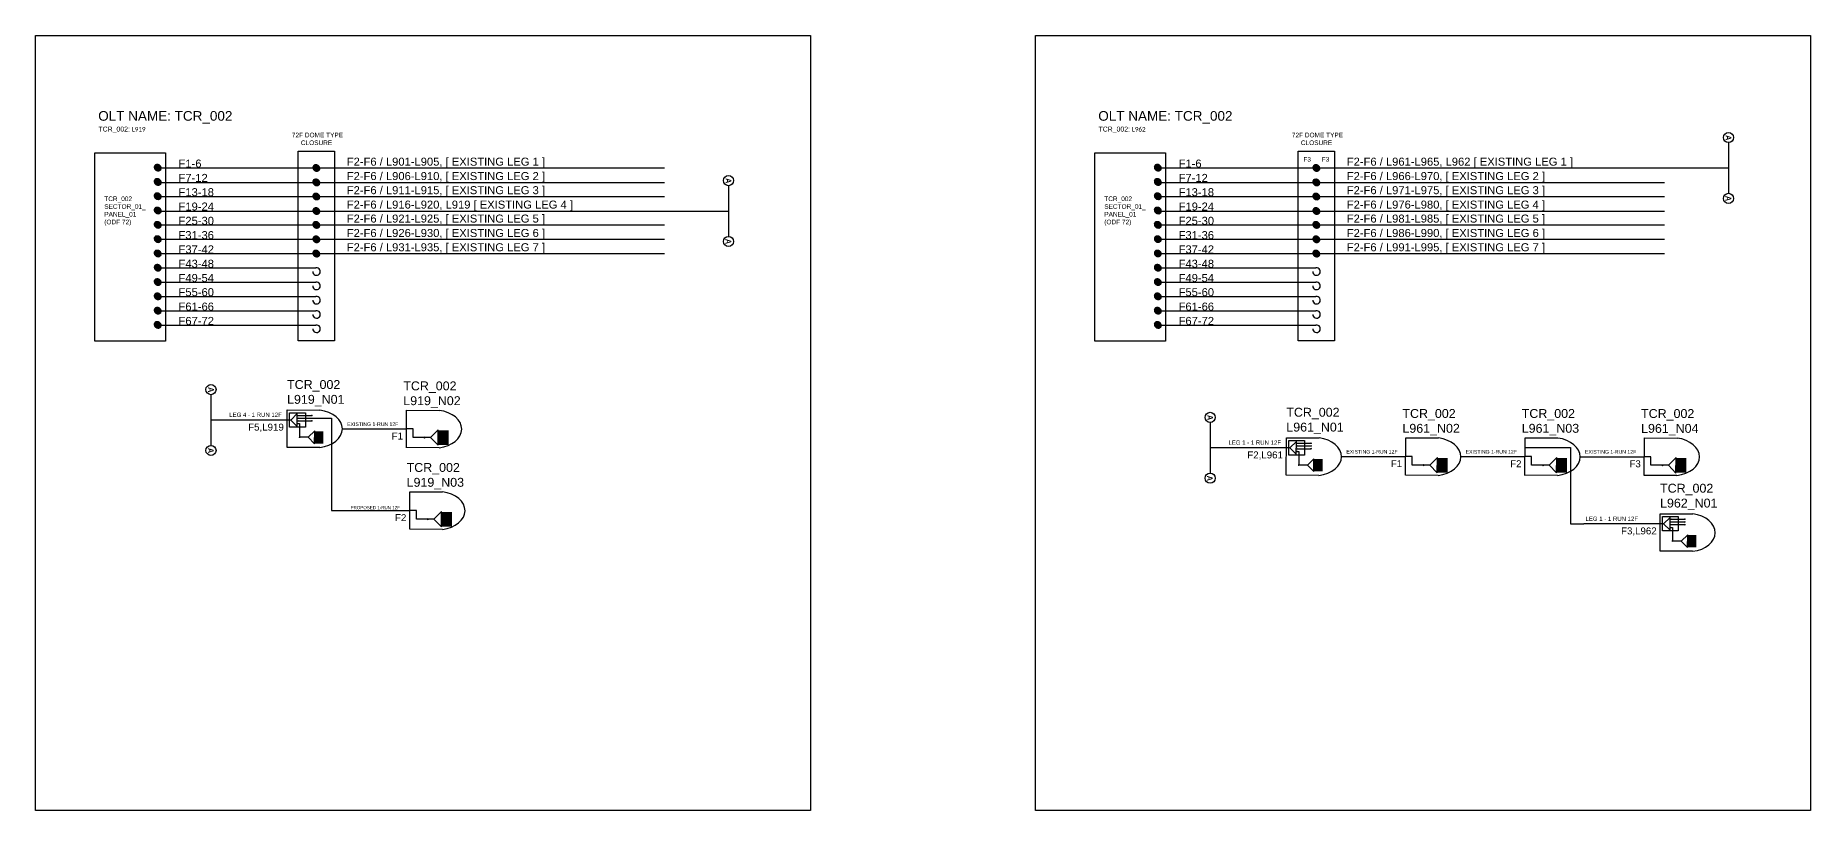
# Model space of a CAD drawing. Header units: metres. Extents: x 0 to 13977865, y -133221 to 11617873.
# Drawn here: x 13961348 to 13963837, y 755995 to 757081 of the extents above; entities that cross this region are included whole.
import ezdxf
from ezdxf.enums import TextEntityAlignment as Align

# ---------------------------------------------------------------- set-up
doc = ezdxf.new("R2010")
doc.units = ezdxf.units.M
doc.header["$MEASUREMENT"] = 0
for name, color, linetype in [('4', 7, 'Continuous'), ('CUTTING_MARK', 6, 'Continuous'), ('GRID', 4, 'Continuous'), ('ROAD PAVEMENT', 7, 'Continuous')]:
    doc.layers.add(name, color=color, linetype=linetype)
doc.styles.add('BOLD', font='swisscbo.ttf')
doc.styles.add('ROMANS', font='romans')
doc.styles.get("Standard").update_dxf_attribs({"font": 'arial.ttf'})

# ---------------------------------------------------------------- blocks, each defined once
blk = doc.blocks.new('A$C3C160BD6')
at = {"color": 6}
blk.add_lwpolyline([(-15, 0), (15, 0)], dxfattribs=at)
for centre in [(-18, 0), (18, 0)]:
    blk.add_circle(centre, 3, dxfattribs=at)
at = {"color": 7}
for tag, height, style, p in [('A', 3.43, 'BOLD', (-18, 0)), ("A'", 3.43, 'BOLD', (18, 0)), ('SHT_NO', 1.71, 'ROMANS', (0, -1.9))]:
    blk.add_attdef(tag, text='', height=height, rotation=359.9838, dxfattribs=dict(at, style=style)).set_placement(p, align=Align.MIDDLE_CENTER)

msp = doc.modelspace()

# ---------------------------------------------------------------- hatches: boundary and pattern name
h = msp.add_hatch()
h.set_pattern_fill('ANSI31', color=1, scale=0.125916)
h.set_pattern_definition([(45, (13825544.688895, 746370.473934), (-0.011129475099, 0.011129475099), [])])
edge = h.paths.add_edge_path()
edge.add_arc((13961519.7, 756896), 4.8, 0, 360)
h = msp.add_hatch()
h.set_pattern_fill('ANSI31', color=1, scale=0.125916)
h.set_pattern_definition([(45, (13825544.688895, 746370.430365), (-0.011129475099, 0.011129475099), [])])
edge = h.paths.add_edge_path()
edge.add_arc((13961519.7, 756896), 4.8, 0, 360)
h = msp.add_hatch()
h.set_pattern_fill('ANSI31', color=1, scale=0.125916)
h.set_pattern_definition([(45, (13825767.067668, 746369.977381), (-0.011129475099, 0.011129475099), [])])
edge = h.paths.add_edge_path()
edge.add_arc((13961742.1, 756895.5), 4.8, 0, 360)
h = msp.add_hatch()
h.set_pattern_fill('ANSI31', color=1, scale=0.125916)
h.set_pattern_definition([(45, (13826946.741494, 746370.473934), (-0.011129475099, 0.011129475099), [])])
edge = h.paths.add_edge_path()
edge.add_arc((13962921.8, 756896), 4.8, 0, 360)
h = msp.add_hatch()
h.set_pattern_fill('ANSI31', color=1, scale=0.125916)
h.set_pattern_definition([(45, (13826946.741494, 746370.430365), (-0.011129475099, 0.011129475099), [])])
edge = h.paths.add_edge_path()
edge.add_arc((13962921.8, 756896), 4.8, 0, 360)
h = msp.add_hatch()
h.set_pattern_fill('ANSI31', color=1, scale=0.125916)
h.set_pattern_definition([(45, (13827169.120267, 746369.977381), (-0.011129475099, 0.011129475099), [])])
edge = h.paths.add_edge_path()
edge.add_arc((13963144.1, 756895.5), 4.8, 0, 360)
h = msp.add_hatch()
h.set_pattern_fill('ANSI31', color=1, scale=0.125916)
h.set_pattern_definition([(45, (13825544.688895, 746350.425094), (-0.011129475099, 0.011129475099), [])])
edge = h.paths.add_edge_path()
edge.add_arc((13961519.7, 756876), 4.8, 0, 360)
h = msp.add_hatch()
h.set_pattern_fill('ANSI31', color=1, scale=0.125916)
h.set_pattern_definition([(45, (13825544.688895, 746350.381525), (-0.011129475099, 0.011129475099), [])])
edge = h.paths.add_edge_path()
edge.add_arc((13961519.7, 756875.9), 4.8, 0, 360)
h = msp.add_hatch()
h.set_pattern_fill('ANSI31', color=1, scale=0.125916)
h.set_pattern_definition([(45, (13825767.067668, 746349.746914), (-0.011129475099, 0.011129475099), [])])
edge = h.paths.add_edge_path()
edge.add_arc((13961742.1, 756875.3), 4.8, 0, 360)
h = msp.add_hatch()
h.set_pattern_fill('ANSI31', color=1, scale=0.125916)
h.set_pattern_definition([(45, (13826946.741494, 746350.425094), (-0.011129475099, 0.011129475099), [])])
edge = h.paths.add_edge_path()
edge.add_arc((13962921.8, 756876), 4.8, 0, 360)
h = msp.add_hatch()
h.set_pattern_fill('ANSI31', color=1, scale=0.125916)
h.set_pattern_definition([(45, (13826946.741494, 746350.381525), (-0.011129475099, 0.011129475099), [])])
edge = h.paths.add_edge_path()
edge.add_arc((13962921.8, 756875.9), 4.8, 0, 360)
h = msp.add_hatch()
h.set_pattern_fill('ANSI31', color=1, scale=0.125916)
h.set_pattern_definition([(45, (13827169.120267, 746349.746914), (-0.011129475099, 0.011129475099), [])])
edge = h.paths.add_edge_path()
edge.add_arc((13963144.1, 756875.3), 4.8, 0, 360)
h = msp.add_hatch()
h.set_pattern_fill('ANSI31', color=1, scale=0.125916)
h.set_pattern_definition([(45, (13825544.688895, 746330.376253), (-0.011129475099, 0.011129475099), [])])
edge = h.paths.add_edge_path()
edge.add_arc((13961519.7, 756855.9), 4.8, 0, 360)
h = msp.add_hatch()
h.set_pattern_fill('ANSI31', color=1, scale=0.125916)
h.set_pattern_definition([(45, (13825544.688895, 746310.327413), (-0.011129475099, 0.011129475099), [])])
edge = h.paths.add_edge_path()
edge.add_arc((13961519.7, 756835.9), 4.8, 0, 360)
h = msp.add_hatch()
h.set_pattern_fill('ANSI31', color=1, scale=0.125916)
h.set_pattern_definition([(45, (13825767.067668, 746329.92327), (-0.011129475099, 0.011129475099), [])])
edge = h.paths.add_edge_path()
edge.add_arc((13961742.1, 756855.5), 4.8, 0, 360)
h = msp.add_hatch()
h.set_pattern_fill('ANSI31', color=1, scale=0.125916)
h.set_pattern_definition([(45, (13825767.067668, 746309.692803), (-0.011129475099, 0.011129475099), [])])
edge = h.paths.add_edge_path()
edge.add_arc((13961742.1, 756835.2), 4.8, 0, 360)
h = msp.add_hatch()
h.set_pattern_fill('ANSI31', color=1, scale=0.125916)
h.set_pattern_definition([(45, (13826946.741494, 746330.376253), (-0.011129475099, 0.011129475099), [])])
edge = h.paths.add_edge_path()
edge.add_arc((13962921.8, 756855.9), 4.8, 0, 360)
h = msp.add_hatch()
h.set_pattern_fill('ANSI31', color=1, scale=0.125916)
h.set_pattern_definition([(45, (13826946.741494, 746310.327413), (-0.011129475099, 0.011129475099), [])])
edge = h.paths.add_edge_path()
edge.add_arc((13962921.8, 756835.9), 4.8, 0, 360)
h = msp.add_hatch()
h.set_pattern_fill('ANSI31', color=1, scale=0.125916)
h.set_pattern_definition([(45, (13827169.120267, 746329.92327), (-0.011129475099, 0.011129475099), [])])
edge = h.paths.add_edge_path()
edge.add_arc((13963144.1, 756855.5), 4.8, 0, 360)
h = msp.add_hatch()
h.set_pattern_fill('ANSI31', color=1, scale=0.125916)
h.set_pattern_definition([(45, (13827169.120267, 746309.692803), (-0.011129475099, 0.011129475099), [])])
edge = h.paths.add_edge_path()
edge.add_arc((13963144.1, 756835.2), 4.8, 0, 360)
h = msp.add_hatch()
h.set_pattern_fill('ANSI31', color=1, scale=0.125916)
h.set_pattern_definition([(45, (13825544.688895, 746290.278573), (-0.011129475099, 0.011129475099), [])])
edge = h.paths.add_edge_path()
edge.add_arc((13961519.7, 756815.8), 4.8, 0, 360)
h = msp.add_hatch()
h.set_pattern_fill('ANSI31', color=1, scale=0.125916)
h.set_pattern_definition([(45, (13825767.067668, 746290.170377), (-0.011129475099, 0.011129475099), [])])
edge = h.paths.add_edge_path()
edge.add_arc((13961742.1, 756815.7), 4.8, 0, 360)
h = msp.add_hatch()
h.set_pattern_fill('ANSI31', color=1, scale=0.125916)
h.set_pattern_definition([(45, (13826946.741494, 746290.278573), (-0.011129475099, 0.011129475099), [])])
edge = h.paths.add_edge_path()
edge.add_arc((13962921.8, 756815.8), 4.8, 0, 360)
h = msp.add_hatch()
h.set_pattern_fill('ANSI31', color=1, scale=0.125916)
h.set_pattern_definition([(45, (13827169.120267, 746290.170377), (-0.011129475099, 0.011129475099), [])])
edge = h.paths.add_edge_path()
edge.add_arc((13963144.1, 756815.7), 4.8, 0, 360)
h = msp.add_hatch()
h.set_pattern_fill('ANSI31', color=1, scale=0.125916)
h.set_pattern_definition([(45, (13825544.688895, 746270.229733), (-0.011129475099, 0.011129475099), [])])
edge = h.paths.add_edge_path()
edge.add_arc((13961519.7, 756795.8), 4.8, 0, 360)
h = msp.add_hatch()
h.set_pattern_fill('ANSI31', color=1, scale=0.125916)
h.set_pattern_definition([(45, (13825767.067668, 746269.935468), (-0.011129475099, 0.011129475099), [])])
edge = h.paths.add_edge_path()
edge.add_arc((13961742.1, 756795.5), 4.8, 0, 360)
h = msp.add_hatch()
h.set_pattern_fill('ANSI31', color=1, scale=0.125916)
h.set_pattern_definition([(45, (13826946.741494, 746270.229733), (-0.011129475099, 0.011129475099), [])])
edge = h.paths.add_edge_path()
edge.add_arc((13962921.8, 756795.8), 4.8, 0, 360)
h = msp.add_hatch()
h.set_pattern_fill('ANSI31', color=1, scale=0.125916)
h.set_pattern_definition([(45, (13827169.120267, 746269.935468), (-0.011129475099, 0.011129475099), [])])
edge = h.paths.add_edge_path()
edge.add_arc((13963144.1, 756795.5), 4.8, 0, 360)
h = msp.add_hatch()
h.set_pattern_fill('ANSI31', color=1, scale=0.125916)
h.set_pattern_definition([(45, (13825544.688895, 746250.180893), (-0.011129475099, 0.011129475099), [])])
edge = h.paths.add_edge_path()
edge.add_arc((13961519.7, 756775.7), 4.8, 0, 360)
h = msp.add_hatch()
h.set_pattern_fill('ANSI31', color=1, scale=0.125916)
h.set_pattern_definition([(45, (13825767.067668, 746249.981908), (-0.011129475099, 0.011129475099), [])])
edge = h.paths.add_edge_path()
edge.add_arc((13961742.1, 756775.5), 4.8, 0, 360)
h = msp.add_hatch()
h.set_pattern_fill('ANSI31', color=1, scale=0.125916)
h.set_pattern_definition([(45, (13826946.741494, 746250.180893), (-0.011129475099, 0.011129475099), [])])
edge = h.paths.add_edge_path()
edge.add_arc((13962921.8, 756775.7), 4.8, 0, 360)
h = msp.add_hatch()
h.set_pattern_fill('ANSI31', color=1, scale=0.125916)
h.set_pattern_definition([(45, (13827169.120267, 746249.981908), (-0.011129475099, 0.011129475099), [])])
edge = h.paths.add_edge_path()
edge.add_arc((13963144.1, 756775.5), 4.8, 0, 360)
h = msp.add_hatch()
h.set_pattern_fill('ANSI31', color=1, scale=0.125916)
h.set_pattern_definition([(45, (13825544.688895, 746230.132053), (-0.011129475099, 0.011129475099), [])])
edge = h.paths.add_edge_path()
edge.add_arc((13961519.7, 756755.7), 4.8, 0, 360)
h = msp.add_hatch()
h.set_pattern_fill('ANSI31', color=1, scale=0.125916)
h.set_pattern_definition([(45, (13825544.688895, 746210.083213), (-0.011129475099, 0.011129475099), [])])
edge = h.paths.add_edge_path()
edge.add_arc((13961519.7, 756735.6), 4.8, 0, 360)
h = msp.add_hatch()
h.set_pattern_fill('ANSI31', color=1, scale=0.125916)
h.set_pattern_definition([(45, (13826946.741494, 746230.132053), (-0.011129475099, 0.011129475099), [])])
edge = h.paths.add_edge_path()
edge.add_arc((13962921.8, 756755.7), 4.8, 0, 360)
h = msp.add_hatch()
h.set_pattern_fill('ANSI31', color=1, scale=0.125916)
h.set_pattern_definition([(45, (13826946.741494, 746210.083213), (-0.011129475099, 0.011129475099), [])])
edge = h.paths.add_edge_path()
edge.add_arc((13962921.8, 756735.6), 4.8, 0, 360)
h = msp.add_hatch()
h.set_pattern_fill('ANSI31', color=1, scale=0.125916)
h.set_pattern_definition([(45, (13825544.688895, 746190.034373), (-0.011129475099, 0.011129475099), [])])
edge = h.paths.add_edge_path()
edge.add_arc((13961519.7, 756715.6), 4.8, 0, 360)
h = msp.add_hatch()
h.set_pattern_fill('ANSI31', color=1, scale=0.125916)
h.set_pattern_definition([(45, (13826946.741494, 746190.034373), (-0.011129475099, 0.011129475099), [])])
edge = h.paths.add_edge_path()
edge.add_arc((13962921.8, 756715.6), 4.8, 0, 360)
h = msp.add_hatch()
h.set_pattern_fill('ANSI31', color=1, scale=0.125916)
h.set_pattern_definition([(45, (13825544.688895, 746169.985532), (-0.011129475099, 0.011129475099), [])])
edge = h.paths.add_edge_path()
edge.add_arc((13961519.7, 756695.5), 4.8, 0, 360)
h = msp.add_hatch()
h.set_pattern_fill('ANSI31', color=1, scale=0.125916)
h.set_pattern_definition([(45, (13826946.741494, 746169.985532), (-0.011129475099, 0.011129475099), [])])
edge = h.paths.add_edge_path()
edge.add_arc((13962921.8, 756695.5), 4.8, 0, 360)
h = msp.add_hatch()
h.set_pattern_fill('ANSI31', color=1, scale=0.125916)
h.set_pattern_definition([(45, (13825544.688895, 746149.936692), (-0.011129475099, 0.011129475099), [])])
edge = h.paths.add_edge_path()
edge.add_arc((13961519.7, 756675.5), 4.8, 0, 360)
h = msp.add_hatch()
h.set_pattern_fill('ANSI31', color=1, scale=0.125916)
h.set_pattern_definition([(45, (13826946.741494, 746149.936692), (-0.011129475099, 0.011129475099), [])])
edge = h.paths.add_edge_path()
edge.add_arc((13962921.8, 756675.5), 4.8, 0, 360)
h = msp.add_hatch(color=1)
h.dxf.hatch_style = 1
edge = h.paths.add_edge_path()
edge.add_arc((13961735.8, 756548.5), 1.26, 0, 360)
h = msp.add_hatch(color=1)
h.dxf.hatch_style = 1
edge = h.paths.add_edge_path()
edge.add_arc((13961735.8, 756541), 1.26, 0, 360)
h = msp.add_hatch(color=1)
h.dxf.hatch_style = 1
edge = h.paths.add_edge_path()
edge.add_arc((13961718.6, 756518), 1.26, 0, 360)
h = msp.add_hatch(color=1)
h.dxf.hatch_style = 1
edge = h.paths.add_edge_path()
edge.add_arc((13963136.7, 756509.6), 1.26, 0, 360)
h = msp.add_hatch(color=1)
h.dxf.hatch_style = 1
edge = h.paths.add_edge_path()
edge.add_arc((13963136.7, 756505.8), 1.26, 0, 360)
h = msp.add_hatch(color=1)
h.dxf.hatch_style = 1
edge = h.paths.add_edge_path()
edge.add_arc((13963136.7, 756502), 1.26, 0, 360)
h = msp.add_hatch(color=1)
h.dxf.hatch_style = 1
edge = h.paths.add_edge_path()
edge.add_arc((13963119.4, 756479), 1.26, 0, 360)
h = msp.add_hatch(color=1)
h.dxf.hatch_style = 1
edge = h.paths.add_edge_path()
edge.add_arc((13961898.5, 756403.2), 1.51, 0, 360)
h = msp.add_hatch(color=1)
h.dxf.hatch_style = 1
edge = h.paths.add_edge_path()
edge.add_arc((13963660.7, 756403.1), 1.26, 0, 360)
h = msp.add_hatch(color=1)
h.dxf.hatch_style = 1
edge = h.paths.add_edge_path()
edge.add_arc((13963660.7, 756399.3), 1.26, 0, 360)
h = msp.add_hatch(color=1)
h.dxf.hatch_style = 1
edge = h.paths.add_edge_path()
edge.add_arc((13963660.8, 756395.5), 1.26, 0, 360)
h = msp.add_hatch(color=1)
h.dxf.hatch_style = 1
edge = h.paths.add_edge_path()
edge.add_arc((13963643.4, 756372.5), 1.26, 0, 360)
at = {"layer": '4', "linetype": 'Continuous'}
h = msp.add_hatch(color=5, dxfattribs=at)
h.dxf.hatch_style = 1
edge = h.paths.add_edge_path()
edge.add_arc((13961893.8, 756517.6), 1.51, 0, 360)
h = msp.add_hatch(color=5, dxfattribs=at)
h.dxf.hatch_style = 1
edge = h.paths.add_edge_path()
edge.add_arc((13963294.6, 756478.9), 1.51, 0, 360)
h = msp.add_hatch(color=5, dxfattribs=at)
h.dxf.hatch_style = 1
edge = h.paths.add_edge_path()
edge.add_arc((13963461.9, 756478.8), 1.51, 0, 360)
h = msp.add_hatch(color=5, dxfattribs=at)
h.dxf.hatch_style = 1
edge = h.paths.add_edge_path()
edge.add_arc((13963629.2, 756478.8), 1.51, 0, 360)

# ---------------------------------------------------------------- linework, layer by layer
at = {"color": 1}
for p, q in [((13961763.5, 756541), (13961763.5, 756415.3)), ((13961873.1, 756389), (13961873.4, 756441.6)), ((13961873.4, 756441.6), (13961919.1, 756441.4)), ((13961763.5, 756415.3), (13961783.3, 756415.3)), ((13961918.8, 756388.8), (13961873.1, 756389.1))]:
    msp.add_line(p, q, dxfattribs=at)
for points in [[(13961431.5, 756916.9), (13961530.4, 756916.9), (13961530.4, 756652.6), (13961431.5, 756652.6)], [(13961716.5, 756919.2), (13961767.6, 756919.2), (13961767.6, 756653.4), (13961716.5, 756653.4)], [(13962833.5, 756916.9), (13962932.4, 756916.9), (13962932.4, 756652.6), (13962833.5, 756652.6)], [(13963118.6, 756919.2), (13963169.7, 756919.2), (13963169.7, 756653.4), (13963118.6, 756653.4)]]:
    msp.add_lwpolyline(points, close=True)
for points in [[(13961519.7, 756895.5), (13961716.5, 756895.5)], [(13961519.7, 756895.5), (13962230.2, 756895.5)], [(13961716.5, 756895.5), (13961741.5, 756895.5)], [(13962921.8, 756895.5), (13963118.6, 756895.5)], [(13962921.8, 756895.5), (13963632.2, 756895.5)], [(13963118.6, 756895.5), (13963143.5, 756895.5)], [(13961518.5, 756875.3), (13961716.5, 756875.3)], [(13961519.7, 756875.3), (13961716.5, 756875.3)], [(13961519.7, 756875.3), (13962230.2, 756875.3)], [(13961716.5, 756875.3), (13961741.5, 756875.3)], [(13961716.5, 756875.3), (13961741.5, 756875.3)], [(13962920.6, 756875.3), (13963118.6, 756875.3)], [(13962921.8, 756875.3), (13963118.6, 756875.3)], [(13962921.8, 756875.3), (13963632.2, 756875.3)], [(13963118.6, 756875.3), (13963143.5, 756875.3)], [(13963118.6, 756875.3), (13963143.5, 756875.3)], [(13961519.7, 756855.5), (13962230.2, 756855.5)], [(13962921.8, 756855.5), (13963632.2, 756855.5)], [(13961519.7, 756835.2), (13961716.5, 756835.2)], [(13961519.7, 756835.2), (13962230.2, 756835.2)], [(13961519.7, 756815.7), (13961716.5, 756815.7)], [(13961519.7, 756815.7), (13962230.2, 756815.7)], [(13961716.5, 756835.2), (13961741.5, 756835.2)], [(13961716.5, 756815.7), (13961741.5, 756815.7)], [(13962921.8, 756835.2), (13963118.6, 756835.2)], [(13962921.8, 756835.2), (13963632.2, 756835.2)], [(13962921.8, 756815.7), (13963118.6, 756815.7)], [(13962921.8, 756815.7), (13963632.2, 756815.7)], [(13963118.6, 756835.2), (13963143.5, 756835.2)], [(13963118.6, 756815.7), (13963143.5, 756815.7)], [(13961519.7, 756795.5), (13961716.5, 756795.5)], [(13961519.7, 756795.5), (13962230.2, 756795.5)], [(13961716.5, 756795.5), (13961741.5, 756795.5)], [(13962921.8, 756795.5), (13963118.6, 756795.5)], [(13962921.8, 756795.5), (13963632.2, 756795.5)], [(13963118.6, 756795.5), (13963143.5, 756795.5)], [(13961519.7, 756775.5), (13961716.5, 756775.5)], [(13961519.7, 756775.5), (13962230.2, 756775.5)], [(13961716.5, 756775.5), (13961741.5, 756775.5)], [(13962921.8, 756775.5), (13963118.6, 756775.5)], [(13962921.8, 756775.5), (13963632.2, 756775.5)], [(13963118.6, 756775.5), (13963143.5, 756775.5)], [(13961519.7, 756755.5), (13961716.5, 756755.5)], [(13961716.5, 756755.5), (13961741.5, 756755.5)], [(13962921.8, 756755.5), (13963118.6, 756755.5)], [(13963118.6, 756755.5), (13963143.5, 756755.5)], [(13961519.7, 756735.4), (13961716.5, 756735.4)], [(13961519.7, 756715.4), (13961716.5, 756715.4)], [(13961716.5, 756735.4), (13961741.5, 756735.4)], [(13961716.5, 756715.4), (13961741.5, 756715.4)], [(13962921.8, 756735.4), (13963118.6, 756735.4)], [(13962921.8, 756715.4), (13963118.6, 756715.4)], [(13963118.6, 756735.4), (13963143.5, 756735.4)], [(13963118.6, 756715.4), (13963143.5, 756715.4)], [(13961519.7, 756695.3), (13961716.5, 756695.3)], [(13961716.5, 756695.3), (13961741.5, 756695.3)], [(13962921.8, 756695.3), (13963118.6, 756695.3)], [(13963118.6, 756695.3), (13963143.5, 756695.3)], [(13961519.7, 756675.3), (13961716.5, 756675.3)], [(13961716.5, 756675.3), (13961741.5, 756675.3)], [(13962921.8, 756675.3), (13963118.6, 756675.3)], [(13963118.6, 756675.3), (13963143.5, 756675.3)]]:
    msp.add_lwpolyline(points)
at = {"color": 5}
for points in [[(13963632.2, 756895.5), (13963722, 756895.5)], [(13962230.2, 756835.2), (13962320, 756835.2)], [(13961706.2, 756542.2), (13961594.4, 756542.2)], [(13961715.2, 756548.5), (13961735.7, 756548.5)], [(13961739.8, 756525.8), (13961751.7, 756525.8)], [(13961739.8, 756524.8), (13961751.7, 756524.8)], [(13961739.8, 756523.8), (13961751.7, 756523.8)], [(13961739.8, 756522.7), (13961751.7, 756522.7)], [(13961739.8, 756521.7), (13961751.7, 756521.7)], [(13961739.8, 756520.7), (13961751.7, 756520.7)], [(13961739.8, 756519.6), (13961751.7, 756519.6)], [(13961739.8, 756518.6), (13961751.7, 756518.6)], [(13961739.8, 756517.5), (13961751.7, 756517.5)], [(13961739.8, 756516.5), (13961751.7, 756516.5)], [(13961739.8, 756515.5), (13961751.7, 756515.5)], [(13961739.8, 756514.4), (13961751.7, 756514.4)], [(13961739.8, 756513.4), (13961751.7, 756513.4)], [(13961739.8, 756512.4), (13961751.7, 756512.4)], [(13961739.8, 756511.3), (13961751.7, 756511.3)], [(13961739.8, 756510.3), (13961751.7, 756510.3)], [(13963107, 756503.3), (13962995.2, 756503.3)], [(13963116, 756509.6), (13963136.5, 756509.6)], [(13963140.7, 756486.9), (13963152.5, 756486.9)], [(13963140.7, 756485.9), (13963152.5, 756485.9)], [(13963140.7, 756484.8), (13963152.5, 756484.8)], [(13963140.7, 756483.8), (13963152.5, 756483.8)], [(13963140.7, 756482.7), (13963152.5, 756482.7)], [(13963140.7, 756481.7), (13963152.5, 756481.7)], [(13963140.7, 756480.7), (13963152.5, 756480.7)], [(13963140.7, 756479.6), (13963152.5, 756479.6)], [(13963140.7, 756478.6), (13963152.5, 756478.6)], [(13963140.7, 756477.6), (13963152.5, 756477.6)], [(13963140.7, 756476.5), (13963152.5, 756476.5)], [(13963140.7, 756475.5), (13963152.5, 756475.5)], [(13963140.7, 756474.4), (13963152.5, 756474.4)], [(13963140.7, 756473.4), (13963152.5, 756473.4)], [(13963140.7, 756472.4), (13963152.5, 756472.4)], [(13963140.7, 756471.3), (13963152.5, 756471.3)], [(13963640, 756403.1), (13963660.5, 756403.1)]]:
    msp.add_lwpolyline(points, dxfattribs=at)
for points in [[(13961704.6, 756552.3), (13961726.7, 756552.3), (13961726.7, 756532), (13961704.6, 756532)], [(13961778.6, 756529.6), (13961778.6, 756529.6)], [(13963105.4, 756513.4), (13963127.6, 756513.4), (13963127.6, 756493), (13963105.4, 756493)], [(13963179.4, 756490.7), (13963179.4, 756490.7)], [(13963703.4, 756384.2), (13963703.4, 756384.2)]]:
    msp.add_lwpolyline(points, close=True, dxfattribs=at)
at = {"color": 30}
for points in [[(13961715.2, 756544.7), (13961735.8, 756544.7)], [(13963116, 756505.8), (13963136.7, 756505.8)], [(13963640, 756399.3), (13963660.7, 756399.3)]]:
    msp.add_lwpolyline(points, dxfattribs=at)
at = {"color": 3}
for points in [[(13961715.2, 756541), (13961735.8, 756541)], [(13963116, 756502), (13963136.7, 756502)], [(13963640, 756395.5), (13963660.7, 756395.5)]]:
    msp.add_lwpolyline(points, dxfattribs=at)
at = {"color": 1}
for points in [[(13961735.8, 756544.7), (13961763.5, 756544.7), (13961763.5, 756541)], [(13961783.3, 756415.3), (13961873.3, 756415.3)], [(13961906.9, 756403.2), (13961882.4, 756403.4), (13961882.4, 756415.3), (13961873.3, 756415.3)], [(13961906.9, 756403.2), (13961917.6, 756392.4), (13961917.7, 756413.9), (13961906.9, 756403.2)], [(13961917.7, 756412.7), (13961931.9, 756412.7)], [(13961917.7, 756411.5), (13961931.9, 756411.5)], [(13961917.7, 756410.2), (13961931.9, 756410.2)], [(13961917.7, 756409), (13961931.9, 756409)], [(13961917.7, 756407.7), (13961931.9, 756407.7)], [(13961917.7, 756406.5), (13961931.9, 756406.5)], [(13961917.7, 756405.2), (13961931.9, 756405.2)], [(13961917.7, 756404), (13961931.9, 756404)], [(13961917.7, 756402.8), (13961931.9, 756402.8)], [(13961917.7, 756401.5), (13961931.9, 756401.5)], [(13961917.7, 756400.3), (13961931.9, 756400.3)], [(13961917.7, 756399), (13961931.9, 756399)], [(13961917.7, 756397.8), (13961931.9, 756397.8)], [(13961917.7, 756396.5), (13961931.9, 756396.5)], [(13961917.7, 756395.3), (13961931.9, 756395.3)], [(13961917.7, 756394), (13961931.9, 756394)]]:
    msp.add_lwpolyline(points, dxfattribs=at)
at = {"color": 36, "true_color": 0x873208}
for points in [[(13961715.2, 756537.2), (13961718.6, 756537.2)], [(13961718.6, 756537.2), (13961718.6, 756518)], [(13961730.8, 756518), (13961718.6, 756518)], [(13963116, 756498.2), (13963119.4, 756498.2)], [(13963119.4, 756498.2), (13963119.4, 756479)], [(13963131.7, 756479), (13963119.4, 756479)], [(13963640, 756391.7), (13963643.4, 756391.7)], [(13963643.4, 756391.7), (13963643.4, 756372.5)], [(13963655.7, 756372.5), (13963643.4, 756372.5)]]:
    msp.add_lwpolyline(points, dxfattribs=at)
at = {"color": 1}
msp.add_ellipse((13961911.9, 756415.2), major_axis=(38.7, -0.2), ratio=0.690295, start_param=4.896406, end_param=7.669965, dxfattribs=at)
at = {"layer": '4', "color": 5, "linetype": 'Continuous'}
for p, q in [((13961701.1, 756503.7), (13961701.4, 756556.3)), ((13961701.4, 756556.3), (13961747.1, 756556.1)), ((13961868.4, 756503.4), (13961868.7, 756555.9)), ((13961868.7, 756555.9), (13961914.4, 756555.7)), ((13963102, 756464.8), (13963102.3, 756517.3)), ((13963102.3, 756517.3), (13963147.9, 756517.1)), ((13963269.3, 756464.7), (13963269.6, 756517.2)), ((13963269.6, 756517.2), (13963315.2, 756517)), ((13963436.6, 756464.6), (13963436.9, 756517.1)), ((13963436.9, 756517.1), (13963482.5, 756517)), ((13963603.9, 756464.5), (13963604.2, 756517.1)), ((13963604.2, 756517.1), (13963649.8, 756516.9)), ((13961746.8, 756503.6), (13961701.1, 756503.8)), ((13961914.1, 756503.2), (13961868.4, 756503.5)), ((13963147.6, 756464.6), (13963102, 756464.9)), ((13963314.9, 756464.5), (13963269.3, 756464.8)), ((13963482.2, 756464.4), (13963436.6, 756464.7)), ((13963649.5, 756464.4), (13963603.9, 756464.6))]:
    msp.add_line(p, q, dxfattribs=at)
at = {"layer": '4', "color": 1, "linetype": 'Continuous'}
for p, q in [((13963626, 756358.3), (13963626.3, 756410.8)), ((13963626.3, 756410.8), (13963671.9, 756410.6)), ((13963671.6, 756358.1), (13963626, 756358.4))]:
    msp.add_line(p, q, dxfattribs=at)
at = {"layer": '4', "color": 5, "linetype": 'Continuous'}
for points in [[(13961706.2, 756542.2), (13961715.1, 756533.2), (13961715.2, 756551.1), (13961706.2, 756542.2)], [(13961730.8, 756518), (13961739.7, 756508.9), (13961739.8, 756526.9), (13961730.8, 756518)], [(13961778.6, 756529.6), (13961868.6, 756529.6)], [(13961902.2, 756517.6), (13961877.7, 756517.7), (13961877.7, 756529.6), (13961868.6, 756529.6)], [(13961902.2, 756517.6), (13961912.9, 756506.8), (13961913, 756528.3), (13961902.2, 756517.6)], [(13961913, 756527.1), (13961927.2, 756527.1)], [(13961913, 756525.8), (13961927.2, 756525.8)], [(13961913, 756524.6), (13961927.2, 756524.6)], [(13961913, 756523.3), (13961927.2, 756523.3)], [(13961913, 756522.1), (13961927.2, 756522.1)], [(13961913, 756520.8), (13961927.2, 756520.8)], [(13961913, 756519.6), (13961927.2, 756519.6)], [(13961913, 756518.3), (13961927.2, 756518.3)], [(13961913, 756517.1), (13961927.2, 756517.1)], [(13961913, 756515.9), (13961927.2, 756515.9)], [(13961913, 756514.6), (13961927.2, 756514.6)], [(13961913, 756513.4), (13961927.2, 756513.4)], [(13961913, 756512.1), (13961927.2, 756512.1)], [(13961913, 756510.9), (13961927.2, 756510.9)], [(13961913, 756509.6), (13961927.2, 756509.6)], [(13961913, 756508.4), (13961927.2, 756508.4)], [(13963107, 756503.3), (13963116, 756494.3), (13963116.1, 756512.2), (13963107, 756503.3)], [(13963179.4, 756491), (13963269.4, 756491)], [(13963303, 756478.9), (13963278.5, 756479.1), (13963278.5, 756491), (13963269.4, 756491)], [(13963346.7, 756490.9), (13963436.7, 756490.9)], [(13963470.3, 756478.8), (13963445.8, 756479), (13963445.8, 756490.9), (13963436.7, 756490.9)], [(13963514, 756490.8), (13963604, 756490.8)], [(13963637.6, 756478.8), (13963613.1, 756478.9), (13963613.1, 756490.8), (13963604, 756490.8)], [(13963131.7, 756479), (13963140.6, 756470), (13963140.7, 756487.9), (13963131.7, 756479)], [(13963303, 756478.9), (13963313.7, 756468.1), (13963313.8, 756489.6), (13963303, 756478.9)], [(13963313.8, 756488.4), (13963328, 756488.4)], [(13963313.8, 756487.1), (13963328, 756487.1)], [(13963313.8, 756485.9), (13963328, 756485.9)], [(13963313.8, 756484.6), (13963328, 756484.6)], [(13963313.8, 756483.4), (13963328, 756483.4)], [(13963313.8, 756482.2), (13963328, 756482.2)], [(13963313.8, 756480.9), (13963328, 756480.9)], [(13963313.8, 756479.7), (13963328, 756479.7)], [(13963313.8, 756478.4), (13963328, 756478.4)], [(13963313.8, 756477.2), (13963328, 756477.2)], [(13963313.8, 756475.9), (13963328, 756475.9)], [(13963313.8, 756474.7), (13963328, 756474.7)], [(13963313.8, 756473.4), (13963328, 756473.4)], [(13963313.8, 756472.2), (13963328, 756472.2)], [(13963313.8, 756471), (13963328, 756471)], [(13963313.8, 756469.7), (13963328, 756469.7)], [(13963470.3, 756478.8), (13963481, 756468), (13963481.1, 756489.5), (13963470.3, 756478.8)], [(13963481.1, 756488.3), (13963495.3, 756488.3)], [(13963481.1, 756487.1), (13963495.3, 756487.1)], [(13963481.1, 756485.8), (13963495.3, 756485.8)], [(13963481.1, 756484.6), (13963495.3, 756484.6)], [(13963481.1, 756483.3), (13963495.3, 756483.3)], [(13963481.1, 756482.1), (13963495.3, 756482.1)], [(13963481.1, 756480.8), (13963495.3, 756480.8)], [(13963481.1, 756479.6), (13963495.3, 756479.6)], [(13963481.1, 756478.3), (13963495.3, 756478.3)], [(13963481.1, 756477.1), (13963495.3, 756477.1)], [(13963481.1, 756475.8), (13963495.3, 756475.8)], [(13963481.1, 756474.6), (13963495.3, 756474.6)], [(13963481.1, 756473.4), (13963495.3, 756473.4)], [(13963481.1, 756472.1), (13963495.3, 756472.1)], [(13963481.1, 756470.9), (13963495.3, 756470.9)], [(13963481.1, 756469.6), (13963495.3, 756469.6)], [(13963637.6, 756478.8), (13963648.3, 756467.9), (13963648.4, 756489.5), (13963637.6, 756478.8)], [(13963648.4, 756488.2), (13963662.6, 756488.2)], [(13963648.4, 756487), (13963662.6, 756487)], [(13963648.4, 756485.7), (13963662.6, 756485.7)], [(13963648.4, 756484.5), (13963662.6, 756484.5)], [(13963648.4, 756483.2), (13963662.6, 756483.2)], [(13963648.4, 756482), (13963662.6, 756482)], [(13963648.4, 756480.7), (13963662.6, 756480.7)], [(13963648.4, 756479.5), (13963662.6, 756479.5)], [(13963648.4, 756478.3), (13963662.6, 756478.3)], [(13963648.4, 756477), (13963662.6, 756477)], [(13963648.4, 756475.8), (13963662.6, 756475.8)], [(13963648.4, 756474.5), (13963662.6, 756474.5)], [(13963648.4, 756473.3), (13963662.6, 756473.3)], [(13963648.4, 756472), (13963662.6, 756472)], [(13963648.4, 756470.8), (13963662.6, 756470.8)], [(13963648.4, 756469.5), (13963662.6, 756469.5)]]:
    msp.add_lwpolyline(points, dxfattribs=at)
at = {"layer": '4', "color": 1, "linetype": 'Continuous'}
for points in [[(13963436.8, 756503.6), (13963500.4, 756503.6), (13963500.4, 756396.8), (13963519.2, 756396.8)], [(13963631, 756396.8), (13963519.2, 756396.8)], [(13963655.7, 756372.5), (13963664.6, 756363.5), (13963664.7, 756381.4), (13963655.7, 756372.5)], [(13963664.7, 756380.4), (13963676.5, 756380.4)], [(13963664.7, 756379.4), (13963676.5, 756379.4)], [(13963664.7, 756378.3), (13963676.5, 756378.3)], [(13963664.7, 756377.3), (13963676.5, 756377.3)], [(13963664.7, 756376.3), (13963676.5, 756376.3)], [(13963664.7, 756375.2), (13963676.5, 756375.2)], [(13963664.7, 756374.2), (13963676.5, 756374.2)], [(13963664.7, 756373.2), (13963676.5, 756373.2)], [(13963664.7, 756372.1), (13963676.5, 756372.1)], [(13963664.7, 756371.1), (13963676.5, 756371.1)], [(13963664.7, 756370), (13963676.5, 756370)], [(13963664.7, 756369), (13963676.5, 756369)], [(13963664.7, 756368), (13963676.5, 756368)], [(13963664.7, 756366.9), (13963676.5, 756366.9)], [(13963664.7, 756365.9), (13963676.5, 756365.9)], [(13963664.7, 756364.9), (13963676.5, 756364.9)]]:
    msp.add_lwpolyline(points, dxfattribs=at)
at = {"layer": '4', "color": 3, "linetype": 'Continuous'}
msp.add_lwpolyline([(13963629.4, 756406.9), (13963651.6, 756406.9), (13963651.6, 756386.6), (13963629.4, 756386.6)], close=True, dxfattribs=at)
msp.add_lwpolyline([(13963631, 756396.8), (13963640, 756387.8), (13963640.1, 756405.7), (13963631, 756396.8)], dxfattribs=at)
at = {"layer": '4', "color": 5, "linetype": 'Continuous'}
for centre in [(13961739.9, 756529.9), (13961907.2, 756529.5), (13963140.7, 756490.9), (13963308, 756490.8), (13963475.3, 756490.7), (13963642.6, 756490.7)]:
    msp.add_ellipse(centre, major_axis=(38.7, -0.2), ratio=0.690295, start_param=4.896406, end_param=7.669965, dxfattribs=at)
at = {"layer": '4', "color": 1, "linetype": 'Continuous'}
msp.add_ellipse((13963664.7, 756384.4), major_axis=(38.7, -0.2), ratio=0.690295, start_param=4.896406, end_param=7.669965, dxfattribs=at)
at = {"layer": 'GRID', "lineweight": 25}
for points in [[(13961348.4, 757081.2), (13962434.8, 757081.2), (13962434.8, 755994.8), (13961348.4, 755994.8)], [(13962750.4, 757081.2), (13963836.9, 757081.2), (13963836.9, 755994.8), (13962750.4, 755994.8)]]:
    msp.add_lwpolyline(points, close=True, dxfattribs=at)
at = {"layer": 'ROAD PAVEMENT'}
for centre in [(13961742.4, 756750.3), (13963144.4, 756750.3), (13961742.4, 756730.2), (13961742.4, 756710.2), (13963144.4, 756730.2), (13963144.4, 756710.2), (13961742.4, 756690.2), (13963144.4, 756690.2), (13961742.4, 756670.1), (13963144.4, 756670.1)]:
    msp.add_arc(centre, 5.26, 180, 100.0339, dxfattribs=at)

# ---------------------------------------------------------------- block references
at = {"layer": 'CUTTING_MARK'}
ref = msp.add_blockref('A$C3C160BD6', (13963722, 756895.5), dxfattribs=dict(at, xscale=2.368030579228429, yscale=2.368030579228429, zscale=2.368030579228429, rotation=270))
ref.add_attrib("A'", 'A', dxfattribs={"layer": '0', "color": 7, "height": 8.11, "rotation": 269.9838, "style": 'BOLD'}).set_placement((13963722, 756937.9), align=Align.MIDDLE_CENTER)
ref.add_attrib('A', 'A', dxfattribs={"layer": '0', "color": 7, "height": 8.11, "rotation": 269.9838, "style": 'BOLD'}).set_placement((13963721.7, 756852.8), align=Align.MIDDLE_CENTER)
ref = msp.add_blockref('A$C3C160BD6', (13962320, 756835.2), dxfattribs=dict(at, xscale=2.368030579228429, yscale=2.368030579228429, zscale=2.368030579228429, rotation=270))
ref.add_attrib("A'", 'A', dxfattribs={"layer": '0', "color": 7, "height": 8.11, "rotation": 269.9838, "style": 'BOLD'}).set_placement((13962319.9, 756877.6), align=Align.MIDDLE_CENTER)
ref.add_attrib('A', 'A', dxfattribs={"layer": '0', "color": 7, "height": 8.11, "rotation": 269.9838, "style": 'BOLD'}).set_placement((13962319.7, 756792.5), align=Align.MIDDLE_CENTER)
ref = msp.add_blockref('A$C3C160BD6', (13961594.4, 756542.2), dxfattribs=dict(at, xscale=2.368030579228429, yscale=2.368030579228429, zscale=2.368030579228429, rotation=270))
ref.add_attrib("A'", 'A', dxfattribs={"layer": '0', "color": 7, "height": 8.11, "rotation": 269.9838, "style": 'BOLD'}).set_placement((13961594.4, 756584.6), align=Align.MIDDLE_CENTER)
ref.add_attrib('A', 'A', dxfattribs={"layer": '0', "color": 7, "height": 8.11, "rotation": 269.9838, "style": 'BOLD'}).set_placement((13961594.1, 756499.4), align=Align.MIDDLE_CENTER)
ref = msp.add_blockref('A$C3C160BD6', (13962995.2, 756503.3), dxfattribs=dict(at, xscale=2.368030579228429, yscale=2.368030579228429, zscale=2.368030579228429, rotation=270))
ref.add_attrib("A'", 'A', dxfattribs={"layer": '0', "color": 7, "height": 8.11, "rotation": 269.9838, "style": 'BOLD'}).set_placement((13962995.2, 756545.6), align=Align.MIDDLE_CENTER)
ref.add_attrib('A', 'A', dxfattribs={"layer": '0', "color": 7, "height": 8.11, "rotation": 269.9838, "style": 'BOLD'}).set_placement((13962994.9, 756460.5), align=Align.MIDDLE_CENTER)

# ---------------------------------------------------------------- texts
at = {"color": 242, "true_color": 0xcd2027, "char_height": 13.539, "attachment_point": 1}
for insert in [(13961436.3, 756975.3), (13962838.4, 756975.3)]:
    msp.add_mtext_dynamic_manual_height_columns('OLT NAME: TCR_002', width=279.309, gutter_width=67.7, heights=[5.28], dxfattribs=dict(at, insert=insert))
at = {"attachment_point": 1}
for s, width, gutter_width, heights, insert, char_height in [('\\pxa0.66667,sm1.07917;TCR_002: {\\fCalibri|b0|i0|c0|p34;\\H0.91667x;L919}', 271.456, 128, [86.6], (13961436.6, 756953.5), 6.93), ('72F DOME TYPE\\P     CLOSURE', 73.922, 32.5, [0], (13961707.8, 756945), 6.507), ('\\pxa0.66667,sm1.07917;TCR_002: {\\fCalibri|b0|i0|c0|p34;\\H0.91667x;L962}', 271.456, 128, [86.6], (13962838.7, 756953.5), 6.93), ('72F DOME TYPE\\P     CLOSURE', 73.922, 32.5, [0], (13963109.8, 756945), 6.507), ('F1-6', 51.768, 56.1, [0], (13961548.9, 756907.3), 11.22), ('F2-F6 / L901-L905, [ EXISTING LEG 1 ]', 472.278, 56.1, [0], (13961784.8, 756910), 11.22), ('F2-F6 / L906-L910, [ EXISTING LEG 2 ]', 472.278, 56.1, [0], (13961784.8, 756889.8), 11.22), ('F1-6', 51.768, 56.1, [0], (13962951, 756907.3), 11.22), ('{\\C1;F3      F3}', 73.922, 32.5, [0], (13963125.9, 756910.9), 6.507), ('F2-F6 / L961-L965, L962 [ EXISTING LEG 1 ]', 472.278, 56.1, [0], (13963186.8, 756910), 11.22), ('F2-F6 / L966-L970, [ EXISTING LEG 2 ]', 472.278, 56.1, [0], (13963186.8, 756889.8), 11.22), ('F7-12', 51.768, 56.1, [0], (13961548.9, 756887.2), 11.22), ('F13-18', 51.768, 56.1, [0], (13961548.9, 756867.2), 11.22), ('F2-F6 / L911-L915, [ EXISTING LEG 3 ]', 472.278, 56.1, [0], (13961784.8, 756870), 11.22), ('F7-12', 51.768, 56.1, [0], (13962951, 756887.2), 11.22), ('F13-18', 51.768, 56.1, [0], (13962951, 756867.2), 11.22), ('F2-F6 / L971-L975, [ EXISTING LEG 3 ]', 472.278, 56.1, [0], (13963186.8, 756870), 11.22), ('TCR_002^JSECTOR_01_\\PPANEL_01^J(ODF 72)', 172.538, 32.5, [0], (13961444.8, 756855.6), 6.507), ('F19-24', 79.241, 56.1, [0], (13961548.9, 756847.1), 11.22), ('F2-F6 / L916-L920, L919 [ EXISTING LEG 4 ]', 472.278, 56.1, [14.5], (13961784.8, 756849.8), 11.22), ('TCR_002^JSECTOR_01_\\PPANEL_01^J(ODF 72)', 172.538, 32.5, [0], (13962846.8, 756855.6), 6.507), ('F19-24', 79.241, 56.1, [0], (13962951, 756847.1), 11.22), ('F2-F6 / L976-L980, [ EXISTING LEG 4 ]', 472.278, 56.1, [14.5], (13963186.8, 756849.8), 11.22), ('F25-30', 80.727, 56.1, [0], (13961548.9, 756827.1), 11.22), ('F2-F6 / L921-L925, [ EXISTING LEG 5 ]', 472.278, 56.1, [0], (13961784.8, 756830.2), 11.22), ('F25-30', 80.727, 56.1, [0], (13962951, 756827.1), 11.22), ('F2-F6 / L981-L985, [ EXISTING LEG 5 ]', 472.278, 56.1, [0], (13963186.8, 756830.2), 11.22), ('F31-36', 75.034, 56.1, [0], (13961548.9, 756807), 11.22), ('F2-F6 / L926-L930, [ EXISTING LEG 6 ]', 472.278, 56.1, [0], (13961784.8, 756810), 11.22), ('F2-F6 / L931-L935, [ EXISTING LEG 7 ]', 472.278, 56.1, [0], (13961784.8, 756790), 11.22), ('F31-36', 75.034, 56.1, [0], (13962951, 756807), 11.22), ('F2-F6 / L986-L990, [ EXISTING LEG 6 ]', 472.278, 56.1, [0], (13963186.8, 756810), 11.22), ('F2-F6 / L991-L995, [ EXISTING LEG 7 ]', 472.278, 56.1, [0], (13963186.8, 756790), 11.22), ('F37-42', 51.768, 56.1, [0], (13961548.9, 756787), 11.22), ('F43-48', 86.102, 56.1, [0], (13961548.9, 756766.9), 11.22), ('F37-42', 51.768, 56.1, [0], (13962951, 756787), 11.22), ('F43-48', 86.102, 56.1, [0], (13962951, 756766.9), 11.22), ('F49-54', 51.768, 56.1, [0], (13961548.9, 756746.9), 11.22), ('F49-54', 51.768, 56.1, [0], (13962951, 756746.9), 11.22), ('F55-60', 66.992, 56.1, [0], (13961548.9, 756727), 11.22), ('F55-60', 66.992, 56.1, [0], (13962951, 756727), 11.22), ('F61-66', 83.993, 56.1, [0], (13961548.9, 756706.8), 11.22), ('F61-66', 83.993, 56.1, [0], (13962951, 756706.8), 11.22), ('F67-72', 51.768, 56.1, [0], (13961548.9, 756686.7), 11.22), ('F67-72', 51.768, 56.1, [0], (13962951, 756686.7), 11.22), ('LEG 4 - 1 RUN 12F', 170.685, 30.2, [0], (13961620, 756552.6), 6.045), ('F1', 4.028, 6.2, [0], (13961715.2, 756549.8), 1.24), ('F2', 4.028, 6.2, [0], (13961715.2, 756546), 1.24), ('F3', 4.028, 6.2, [0], (13961715.2, 756542.2), 1.24), ('F5,L919', 9.75, 6.2, [0], (13961646.5, 756537.1), 9.75), ('F4', 4.028, 6.2, [0], (13961715.2, 756538.4), 1.24), ('{\\C7;EXISTING 1-RUN 12F}', 103.59, 18.3, [0], (13961785.3, 756539), 5.137), ('LEG 1 - 1 RUN 12F', 170.685, 30.2, [0], (13963020.9, 756513.6), 6.045), ('F2,L961', 9.75, 6.2, [0], (13963047.3, 756498.1), 9.75), ('F1', 4.028, 6.2, [0], (13963116, 756510.8), 1.24), ('F2', 4.028, 6.2, [0], (13963116, 756507), 1.24), ('F3', 4.028, 6.2, [0], (13963116, 756503.3), 1.24), ('F4', 4.028, 6.2, [0], (13963116, 756499.5), 1.24), ('{\\C7;EXISTING 1-RUN 12F}', 103.59, 18.3, [0], (13963186.2, 756500.3), 5.137), ('{\\C7;EXISTING 1-RUN 12F}', 103.59, 18.3, [0], (13963353.5, 756500.2), 5.137), ('{\\C7;EXISTING 1-RUN 12F}', 103.59, 18.3, [0], (13963520.8, 756500.1), 5.137), ('{\\C1;LEG 1 - 1 RUN 12F}', 170.685, 30.2, [0], (13963521.5, 756406.8), 6.045), ('{\\C1;F3,L962}', 9.75, 6.2, [0], (13963571.3, 756391.6), 9.75), ('F1', 4.028, 6.2, [0], (13963640, 756404.3), 1.24), ('F2', 4.028, 6.2, [0], (13963640, 756400.6), 1.24), ('F3', 4.028, 6.2, [0], (13963640, 756396.8), 1.24), ('F4', 4.028, 6.2, [0], (13963640, 756393), 1.24)]:
    msp.add_mtext_dynamic_manual_height_columns(s, width=width, gutter_width=gutter_width, heights=heights, dxfattribs=dict(at, insert=insert, char_height=char_height))
at = {"color": 4, "char_height": 12.479, "attachment_point": 1}
for s, width, gutter_width, heights, insert in [('{\\C0;TCR_002\\P\\C256;L919\\C0;_N01}', 91.898, 62.4, [0], (13961701.1, 756598.2)), ('{\\C0;TCR_002\\P\\C256;L919_N02}', 90.25, 0, [81.5], (13961864, 756596.3)), ('{\\C0;TCR_002\\P\\C256;L961\\C0;_N01}', 91.898, 62.4, [0], (13963102, 756559.3)), ('{\\C0;TCR_002\\P\\C256;L961_N02}', 90.25, 0, [81.5], (13963264.8, 756557.6)), ('{\\C0;TCR_002\\P\\C256;L961_N03}', 90.25, 0, [81.5], (13963432.1, 756557.6)), ('{\\C0;TCR_002\\P\\C256;L961_N04}', 90.25, 0, [81.5], (13963599.4, 756557.5)), ('{\\C1;TCR_002\\PL962_N01}', 91.898, 62.4, [0], (13963626, 756452.8))]:
    msp.add_mtext_dynamic_manual_height_columns(s, width=width, gutter_width=gutter_width, heights=heights, dxfattribs=dict(at, insert=insert))
at = {"color": 1, "attachment_point": 1}
for s, width, gutter_width, heights, insert, char_height in [('TCR_002^JL919_N03', 91.26, 0, [42.5], (13961868.7, 756481.9), 12.479), ('PROPOSED 1-RUN 12F', 103.59, 18.3, [0], (13961790.1, 756421.6), 4.5), ('F2', 9.75, 6.2, [0], (13961852.4, 756410.2), 9.75)]:
    msp.add_mtext_dynamic_manual_height_columns(s, width=width, gutter_width=gutter_width, heights=heights, dxfattribs=dict(at, insert=insert, char_height=char_height))
at = {"layer": '4', "color": 5, "linetype": 'Continuous', "char_height": 9.75, "attachment_point": 1}
for s, insert in [('{\\C7;F1}', (13961847.7, 756524.6)), ('{\\C7;F1}', (13963248.5, 756485.9)), ('{\\C7;F2}', (13963415.8, 756485.8)), ('{\\C7;F3}', (13963583.1, 756485.7))]:
    msp.add_mtext_dynamic_manual_height_columns(s, width=9.75, gutter_width=6.2, heights=[0], dxfattribs=dict(at, insert=insert))

doc.saveas('drawing.dxf')
